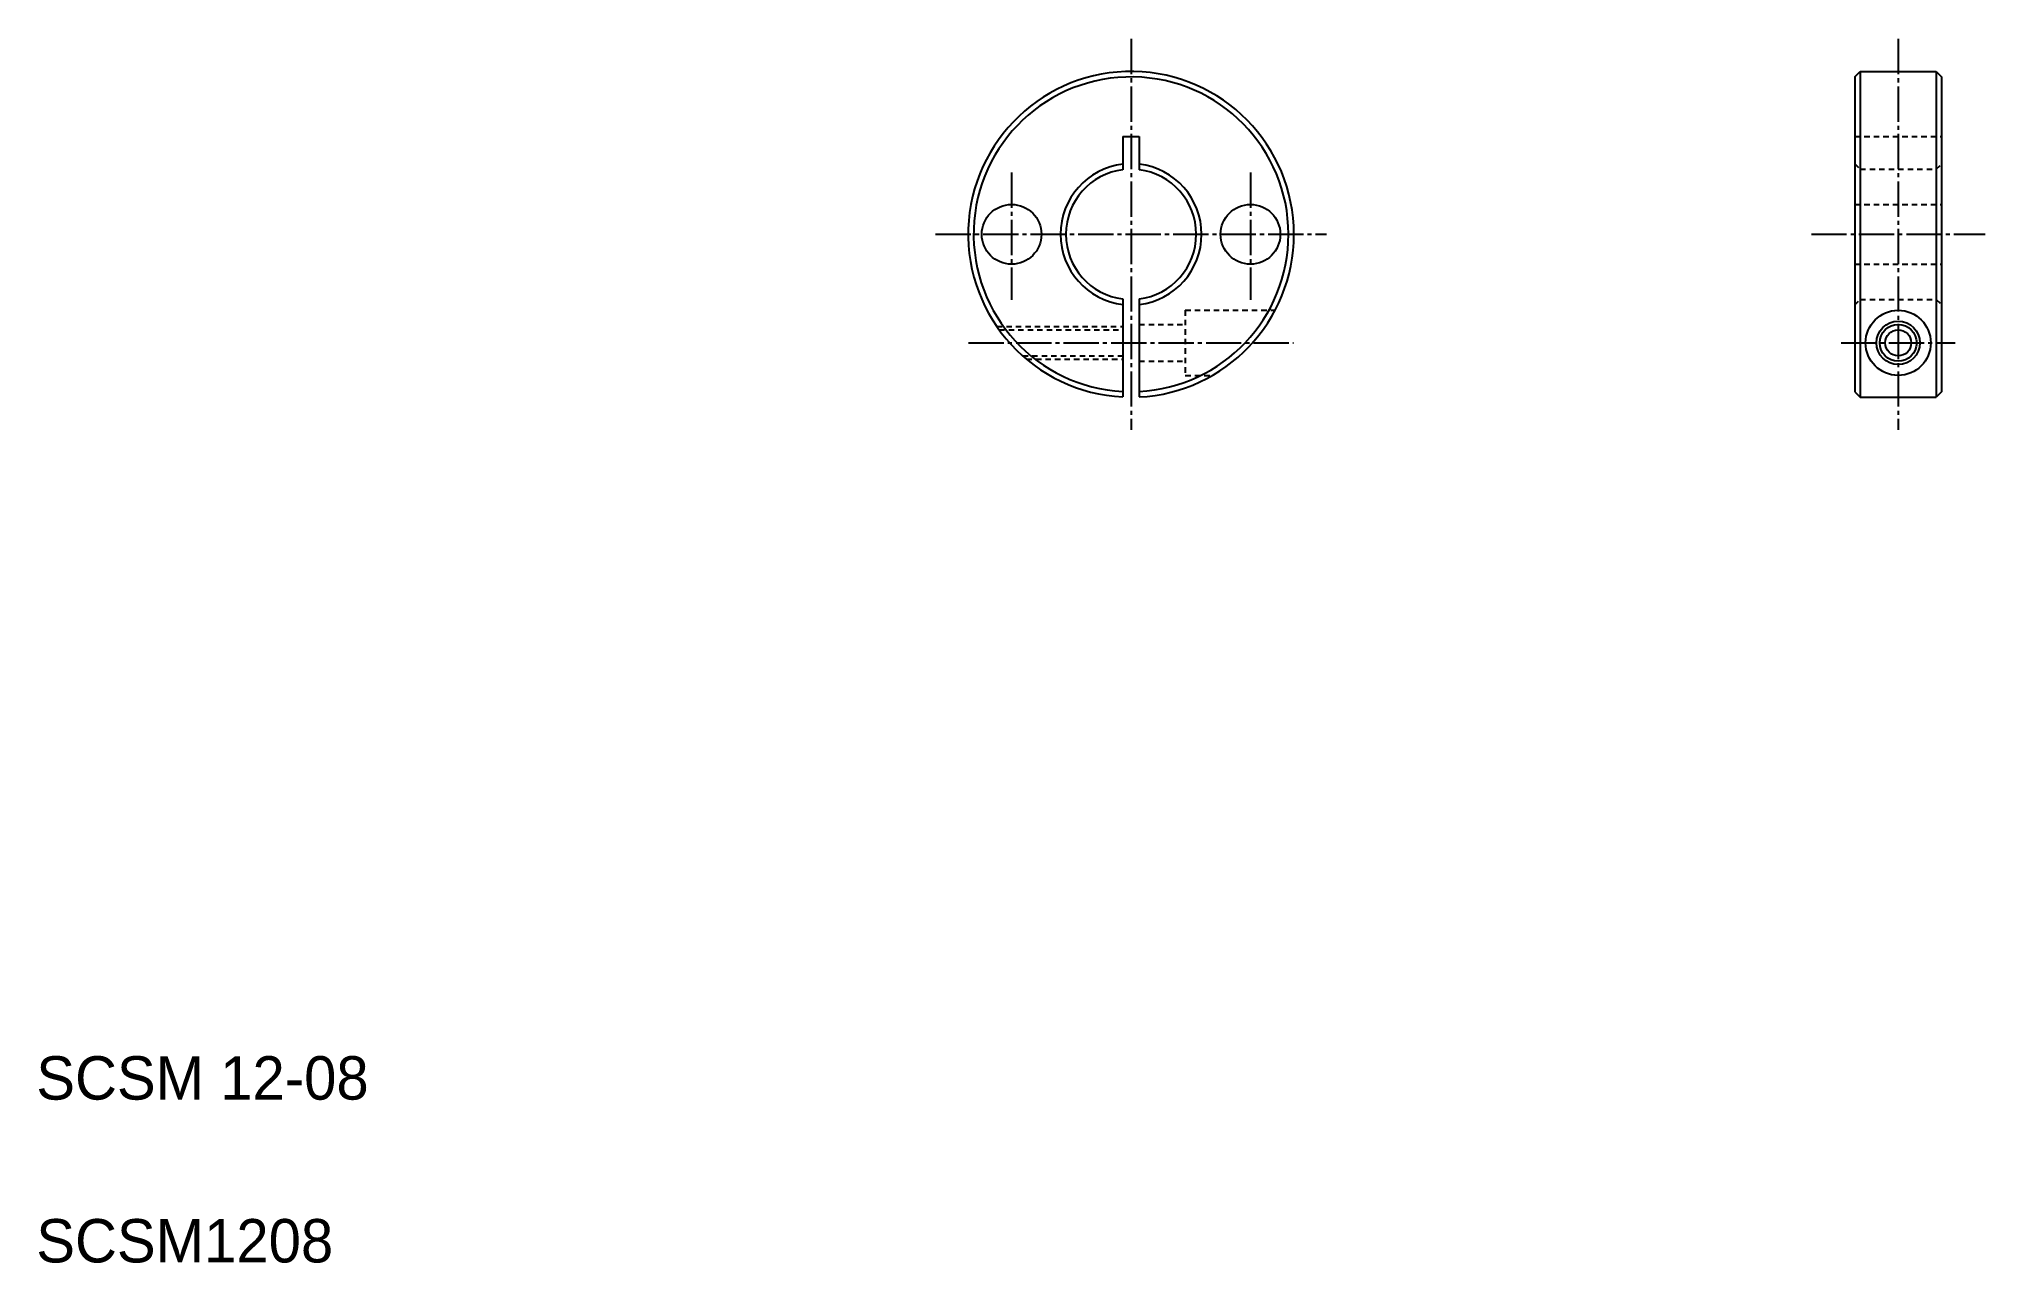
# Model space of a CAD drawing. Extents: x 10 to 190, y 10 to 123.
import ezdxf

# ---------------------------------------------------------------- set-up
doc = ezdxf.new("R2010")
doc.units = 0
doc.header["$LTSCALE"] = 0.25
doc.linetypes.add('CENTER', pattern=[17.5, 13, -1.5, 1.5, -1.5])
doc.linetypes.add('DASHED', pattern=[3.5, 2, -1.5])
doc.layers.get('0').update_dxf_attribs({"linetype": 'CONTINUOUS'})
doc.layers.add('CENTER', color=1, linetype='CENTER')

msp = doc.modelspace()

# ---------------------------------------------------------------- linework, layer by layer
at = {"color": 7, "linetype": 'CONTINUOUS'}
for p, q in [((177.510643, 119.211539), (178.010643, 119.711539)), ((177.510643, 119.211539), (177.510643, 90.211539)), ((178.010643, 119.711539), (185.010643, 119.711539)), ((178.010643, 119.711539), (178.010643, 89.711539)), ((185.010641, 119.711539), (185.510643, 119.211539)), ((185.010643, 119.711539), (185.010643, 89.711539)), ((185.510643, 119.211539), (185.510643, 90.211539)), ((110.09262, 113.711539), (111.59262, 113.711539)), ((110.09262, 113.711539), (110.09262, 110.664479)), ((111.59262, 113.711539), (111.59262, 110.664479)), ((110.09262, 98.758598), (110.09262, 89.730301)), ((111.59262, 98.758598), (111.59262, 89.730301)), ((177.510643, 90.211539), (178.010643, 89.711539)), ((178.010643, 89.711539), (185.010643, 89.711539)), ((185.510643, 90.21154), (185.010643, 89.711539))]:
    msp.add_line(p, q, dxfattribs=at)
at = {"color": 3, "linetype": 'DASHED'}
for p, q in [((177.510643, 113.711539), (185.510643, 113.711539)), ((177.510643, 111.211539), (178.010643, 110.711538)), ((185.010643, 110.71154), (185.510641, 111.211538)), ((178.010643, 110.711539), (185.010643, 110.711539)), ((177.510643, 107.461539), (185.510643, 107.461539)), ((177.510643, 101.961539), (185.510643, 101.961539)), ((177.510643, 98.211539), (178.010643, 98.71154)), ((178.010643, 98.711539), (185.010643, 98.711539)), ((185.010643, 98.711538), (185.510641, 98.21154)), ((115.84262, 97.711539), (124.109119, 97.711539)), ((115.84262, 97.711539), (115.84262, 91.711539)), ((98.483413, 96.211539), (110.09262, 96.211539)), ((98.695192, 95.911539), (110.09262, 95.911539)), ((111.59262, 96.411539), (115.84262, 96.411539)), ((100.864644, 93.511539), (110.09262, 93.511539)), ((101.21194, 93.211539), (110.09262, 93.211539)), ((111.59262, 93.011539), (115.84262, 93.011539)), ((115.84262, 91.711539), (118.325935, 91.711539))]:
    msp.add_line(p, q, dxfattribs=at)
for p, q in [((111.59262, 96.501524), (111.59262, 96.501624)), ((111.59262, 94.244449), (111.59272, 94.244449))]:
    msp.add_line(p, q)
at = {"color": 7, "linetype": 'CONTINUOUS'}
for centre in [(99.84262, 104.711539), (121.84262, 104.711539)]:
    msp.add_circle(centre, 2.75, dxfattribs=at)
for radius in [3, 2, 1.2]:
    msp.add_circle((181.510643, 94.711539), radius)
at = {"color": 3}
msp.add_circle((181.510643, 94.711539), 1.7, dxfattribs=at)
at = {"color": 7, "linetype": 'CONTINUOUS'}
for radius, start, end in [(15, 0, 267.13403), (14.5, 0, 267.0351), (6.5, 96.625812, 263.3742), (6.5, 0, 83.374193), (6, 97.180758, 262.81923), (6, 0, 82.819247), (6, 277.18075, 0), (6.5, 276.62581, 0), (14.5, 272.9649, 0), (15, 272.86599, 0)]:
    msp.add_arc((110.84262, 104.711539), radius, start, end, dxfattribs=at)
at = {"layer": 'CENTER', "color": 1, "linetype": 'CENTER'}
for p, q in [((110.84262, 122.711539), (110.84262, 86.711539)), ((181.510643, 122.711539), (181.510643, 86.711539)), ((99.84262, 110.416052), (99.84262, 98.685628)), ((121.84262, 110.416052), (121.84262, 98.685628)), ((92.84262, 104.711539), (128.84262, 104.711539)), ((173.510643, 104.711539), (189.510643, 104.711539)), ((95.87599, 94.711539), (125.809249, 94.711539)), ((176.260643, 94.711539), (186.760643, 94.711539))]:
    msp.add_line(p, q, dxfattribs=at)

# ---------------------------------------------------------------- texts
for s, p in [('SCSM 12-08', (10, 25)), ('SCSM1208', (10, 10))]:
    msp.add_text(s, height=4).set_placement(p)

doc.saveas('drawing.dxf')
